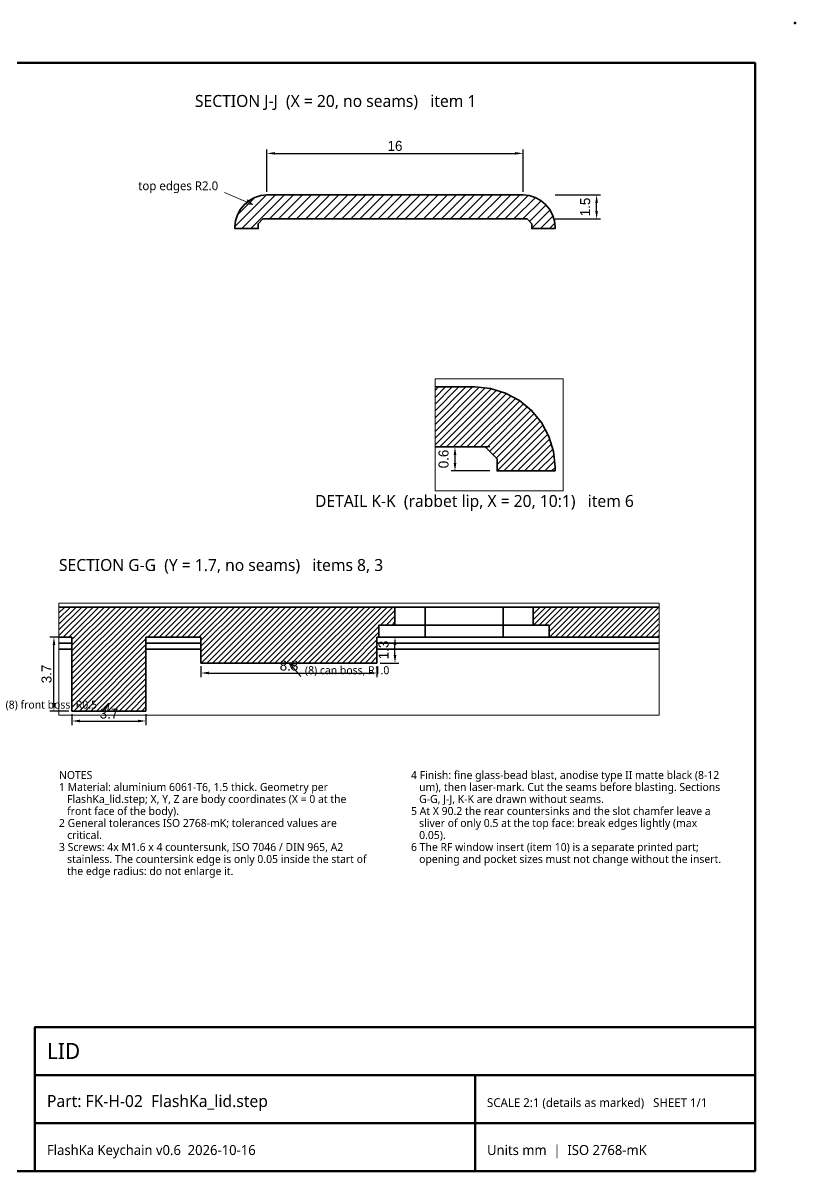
# Model space of a CAD drawing. Header units: millimetres. Extents: x 0 to 420, y 0 to 297.
# Drawn here: x 227 to 420, y 10 to 297 of the extents above; entities that cross this region are included whole.
import ezdxf

# ---------------------------------------------------------------- set-up
doc = ezdxf.new("R2010")
doc.units = ezdxf.units.MM
for name, color, linetype, lineweight in [('BORDER', 7, 'Continuous', 50), ('DIM', 5, 'Continuous', 13), ('HATCH', 8, 'Continuous', 9), ('TEXT', 7, 'Continuous', 18), ('VISIBLE', 7, 'Continuous', 35)]:
    doc.layers.add(name, color=color, linetype=linetype, lineweight=lineweight)
doc.styles.add('OpenSans', font='OpenSans-Regular.ttf')
doc.dimstyles.new('FK10', dxfattribs={"dimtxt": 2.5, "dimasz": 2, "dimexe": 1, "dimexo": 0.8, "dimgap": 0.6, "dimtad": 1, "dimdec": 3, "dimlfac": 0.1, "dimdsep": 46, "dimcen": 2.5, "dimclrd": 5, "dimclre": 5, "dimclrt": 7, "dimazin": 3, "dimtfac": 1, "dimtmove": 0, "dimatfit": 3})
doc.dimstyles.new('FK4', dxfattribs={"dimtxt": 2.5, "dimasz": 2, "dimexe": 1, "dimexo": 0.8, "dimgap": 0.6, "dimtad": 1, "dimdec": 3, "dimlfac": 0.25, "dimdsep": 46, "dimcen": 2.5, "dimclrd": 5, "dimclre": 5, "dimclrt": 7, "dimazin": 3, "dimtfac": 1, "dimtmove": 0, "dimatfit": 3})
doc.dimstyles.new('FK5', dxfattribs={"dimtxt": 2.5, "dimasz": 2, "dimexe": 1, "dimexo": 0.8, "dimgap": 0.6, "dimtad": 1, "dimdec": 3, "dimlfac": 0.2, "dimdsep": 46, "dimcen": 2.5, "dimclrd": 5, "dimclre": 5, "dimclrt": 7, "dimazin": 3, "dimtfac": 1, "dimtmove": 0, "dimatfit": 3})

msp = doc.modelspace()

# ---------------------------------------------------------------- linework, layer by layer
at = {"layer": 'BORDER'}
for p, q in [((230, 34), (410, 34)), ((340, 10), (340, 34)), ((230, 22), (410, 22))]:
    msp.add_line(p, q, dxfattribs=at)
for points in [[(10, 10), (410, 10), (410, 287), (10, 287)], [(230, 10), (410, 10), (410, 46), (230, 46)]]:
    msp.add_lwpolyline(points, close=True, dxfattribs=at)
msp.add_point((420, 297), dxfattribs=at)
at = {"layer": 'DIM'}
for p, q in [((284.4, 251.6), (277.4, 254.6)), ((284.4, 251.6), (283.029, 252.7663)), ((284.4, 251.6), (282.6099, 251.7885)), ((293.5, 137.1), (296.5, 133.6)), ((293.5, 137.1), (294.2152, 135.4482)), ((293.5, 137.1), (295.023, 136.1406)), ((248.5, 127), (247.2552, 125.6998)), ((248.5, 127), (247.5, 125)), ((248.5, 127), (248.2067, 125.224))]:
    msp.add_line(p, q, dxfattribs=at)
at = {"layer": 'HATCH'}
for p, q in [((280.0182, 246.1847), (287.8153, 253.9818)), ((280.5988, 249.0281), (284.9719, 253.4012)), ((281.6962, 245.6), (290.0962, 254)), ((283.959, 245.6), (292.359, 254)), ((288.6217, 248), (294.6217, 254)), ((290.8844, 248), (296.8844, 254)), ((293.1472, 248), (299.1472, 254)), ((295.4099, 248), (301.4099, 254)), ((297.6727, 248), (303.6727, 254)), ((299.9354, 248), (305.9354, 254)), ((302.1982, 248), (308.1982, 254)), ((304.4609, 248), (310.4609, 254)), ((306.7236, 248), (312.7236, 254)), ((308.9864, 248), (314.9864, 254)), ((311.2491, 248), (317.2491, 254)), ((313.5119, 248), (319.5119, 254)), ((315.7746, 248), (321.7746, 254)), ((318.0373, 248), (324.0373, 254)), ((320.3001, 248), (326.3001, 254)), ((322.5628, 248), (328.5628, 254)), ((324.8256, 248), (330.8256, 254)), ((327.0883, 248), (333.0883, 254)), ((329.3511, 248), (335.3511, 254)), ((331.6138, 248), (337.6138, 254)), ((333.8765, 248), (339.8765, 254)), ((336.1393, 248), (342.1393, 254)), ((338.402, 248), (344.402, 254)), ((340.6648, 248), (346.6648, 254)), ((342.9275, 248), (348.9275, 254)), ((345.1902, 248), (351.1902, 254)), ((347.453, 248), (353.3227, 253.8697)), ((349.7157, 248), (355.091, 253.3753)), ((351.9785, 248), (356.5465, 252.5681)), ((353.6206, 247.3794), (357.7656, 251.5244)), ((354.2, 245.696), (358.7551, 250.2512)), ((356.3667, 245.6), (359.4928, 248.7261)), ((358.6294, 245.6), (359.913, 246.8835)), ((330, 196.6102), (339.3898, 206)), ((330, 198.3072), (337.6928, 206)), ((330, 200.0043), (335.9957, 206)), ((330, 201.7013), (334.2987, 206)), ((330, 203.3984), (332.6016, 206)), ((330, 205.0955), (330.9045, 206)), ((330, 194.9131), (340.9894, 205.9025)), ((330, 193.2161), (342.5343, 205.7504)), ((330, 191.519), (344.0513, 205.5703)), ((331.1781, 191), (345.3534, 205.1754)), ((332.8751, 191), (346.6555, 204.7804)), ((334.5722, 191), (347.9118, 204.3396)), ((336.2692, 191), (349.0177, 203.7485)), ((337.9663, 191), (350.1236, 203.1574)), ((339.6633, 191), (351.211, 202.5477)), ((341.3604, 191), (352.1431, 201.7827)), ((342.7787, 190.7213), (353.0752, 201.0178)), ((343.6273, 189.8727), (354.0073, 200.2528)), ((344.4758, 189.0242), (354.7964, 199.3449)), ((345.3243, 188.1757), (355.5614, 198.4128)), ((345.5, 186.6543), (356.3263, 197.4807)), ((345.5427, 185), (356.9863, 196.4436)), ((347.2398, 185), (357.5775, 195.3377)), ((348.9368, 185), (358.1686, 194.2318)), ((350.6339, 185), (358.6661, 193.0322)), ((352.331, 185), (359.0611, 191.7301)), ((354.028, 185), (359.4561, 190.4281)), ((355.7251, 185), (359.7064, 188.9813)), ((357.4221, 185), (359.8585, 187.4364)), ((359.1192, 185), (360, 185.8808)), ((236, 143.8787), (243.1213, 151)), ((236, 145.2929), (241.7071, 151)), ((236, 146.7071), (240.2929, 151)), ((236, 148.1213), (238.8787, 151)), ((236, 149.5355), (237.4645, 151)), ((236, 150.9497), (236.0503, 151)), ((237.0355, 143.5), (244.5355, 151)), ((238.4497, 143.5), (245.9497, 151)), ((239.25, 125.9155), (264.3345, 151)), ((239.25, 127.3297), (262.9203, 151)), ((239.25, 128.7439), (261.5061, 151)), ((239.25, 130.1581), (260.0919, 151)), ((239.25, 131.5723), (258.6777, 151)), ((239.25, 132.9865), (257.2635, 151)), ((239.25, 134.4008), (255.8492, 151)), ((239.25, 135.815), (254.435, 151)), ((239.25, 137.2292), (253.0208, 151)), ((239.25, 138.6434), (251.6066, 151)), ((239.25, 140.0576), (250.1924, 151)), ((239.25, 141.4718), (248.7782, 151)), ((239.25, 142.886), (247.364, 151)), ((258.2487, 143.5), (265.7487, 151)), ((259.663, 143.5), (267.163, 151)), ((261.0772, 143.5), (268.5772, 151)), ((262.4914, 143.5), (269.9914, 151)), ((263.9056, 143.5), (271.4056, 151)), ((265.3198, 143.5), (272.8198, 151)), ((266.734, 143.5), (274.234, 151)), ((268.1482, 143.5), (275.6482, 151)), ((269.5624, 143.5), (277.0624, 151)), ((270.9767, 143.5), (278.4767, 151)), ((271.5, 138.3665), (284.1335, 151)), ((271.5, 139.7807), (282.7193, 151)), ((271.5, 141.1949), (281.3051, 151)), ((271.5, 142.6091), (279.8909, 151)), ((271.5477, 137), (285.5477, 151)), ((272.9619, 137), (286.9619, 151)), ((274.3762, 137), (288.3762, 151)), ((275.7904, 137), (289.7904, 151)), ((277.2046, 137), (291.2046, 151)), ((278.6188, 137), (292.6188, 151)), ((280.033, 137), (294.033, 151)), ((281.4472, 137), (295.4472, 151)), ((282.8614, 137), (296.8614, 151)), ((284.2756, 137), (298.2756, 151)), ((285.6899, 137), (299.6899, 151)), ((287.1041, 137), (301.1041, 151)), ((288.5183, 137), (302.5183, 151)), ((289.9325, 137), (303.9325, 151)), ((291.3467, 137), (305.3467, 151)), ((292.7609, 137), (306.7609, 151)), ((294.1751, 137), (308.1751, 151)), ((295.5894, 137), (309.5894, 151)), ((297.0036, 137), (311.0036, 151)), ((298.4178, 137), (312.4178, 151)), ((299.832, 137), (313.832, 151)), ((301.2462, 137), (315.2462, 151)), ((302.6604, 137), (316.6604, 151)), ((304.0746, 137), (318.0746, 151)), ((305.4889, 137), (319.4889, 151)), ((316.4031, 146.5), (320, 150.0969)), ((354.5, 147.8274), (357.6726, 151)), ((354.5, 149.2416), (356.2584, 151)), ((354.5, 150.6558), (354.8442, 151)), ((354.5868, 146.5), (359.0868, 151)), ((356.001, 146.5), (360.501, 151)), ((357.4153, 146.5), (361.9153, 151)), ((358.5, 144.7563), (364.7437, 151)), ((358.5, 146.1705), (363.3295, 151)), ((358.6579, 143.5), (366.1579, 151)), ((360.0721, 143.5), (367.5721, 151)), ((361.4863, 143.5), (368.9863, 151)), ((362.9005, 143.5), (370.4005, 151)), ((364.3148, 143.5), (371.8148, 151)), ((365.729, 143.5), (373.229, 151)), ((367.1432, 143.5), (374.6432, 151)), ((368.5574, 143.5), (376.0574, 151)), ((369.9716, 143.5), (377.4716, 151)), ((371.3858, 143.5), (378.8858, 151)), ((372.8, 143.5), (380.3, 151)), ((374.2142, 143.5), (381.7142, 151)), ((375.6285, 143.5), (383.1285, 151)), ((377.0427, 143.5), (384.5427, 151)), ((378.4569, 143.5), (385.9569, 151)), ((379.8711, 143.5), (386, 149.6289)), ((317.8173, 146.5), (320, 148.6827)), ((319.2315, 146.5), (320, 147.2685)), ((381.2853, 143.5), (386, 148.2147)), ((382.6995, 143.5), (386, 146.8005)), ((306.9031, 137), (316, 146.0969)), ((308.3173, 137), (316, 144.6827)), ((384.1137, 143.5), (386, 145.3863)), ((385.528, 143.5), (386, 143.972)), ((239.7487, 125), (257.75, 143.0013)), ((241.163, 125), (257.75, 141.587)), ((309.7315, 137), (315.5, 142.7685)), ((311.1457, 137), (315.5, 141.3543)), ((242.5772, 125), (257.75, 140.1728)), ((243.9914, 125), (257.75, 138.7586)), ((312.5599, 137), (315.5, 139.9401)), ((313.9741, 137), (315.5, 138.5259)), ((245.4056, 125), (257.75, 137.3444)), ((246.8198, 125), (257.75, 135.9302)), ((315.3883, 137), (315.5, 137.1117)), ((248.234, 125), (257.75, 134.516)), ((249.6482, 125), (257.75, 133.1018)), ((251.0624, 125), (257.75, 131.6876)), ((252.4767, 125), (257.75, 130.2733)), ((253.8909, 125), (257.75, 128.8591)), ((255.3051, 125), (257.75, 127.4449)), ((256.7193, 125), (257.75, 126.0307))]:
    msp.add_line(p, q, dxfattribs=at)
for points in [[(330, 180), (362, 180), (362, 208), (330, 208)], [(236, 124), (386, 124), (386, 152), (236, 152)]]:
    msp.add_lwpolyline(points, close=True, dxfattribs=at)
at = {"layer": 'VISIBLE'}
for points in [[(288, 254), (286.4393, 253.8463), (284.9385, 253.391), (283.5554, 252.6518), (282.3431, 251.6569), (281.3482, 250.4446), (280.609, 249.0615), (280.1537, 247.5607), (280, 246), (280, 245.6), (285.8, 245.6), (285.8, 246.8), (287, 248), (353, 248), (354.2, 246.8), (354.2, 245.6), (360, 245.6), (360, 246), (359.8463, 247.5607), (359.391, 249.0615), (358.6518, 250.4446), (357.6569, 251.6569), (356.4446, 252.6518), (355.0615, 253.391), (353.5607, 253.8463), (352, 254), (288, 254), (288, 254)], [(330, 191), (342.5, 191), (345.5, 188), (345.5, 185), (360, 185), (360, 186), (359.6157, 189.9018), (358.4776, 193.6537), (356.6294, 197.1114), (354.1421, 200.1421), (351.1114, 202.6294), (347.6537, 204.4776), (343.9018, 205.6157), (340, 206), (330, 206)], [(236, 151), (320, 151)], [(327.5, 151), (326.6603, 151), (325.8311, 151), (325.0229, 151), (324.2459, 151), (323.5098, 151), (322.8238, 151), (322.1967, 151), (321.6363, 151), (321.1496, 151), (320.7427, 151), (320.4209, 151), (320.188, 151), (320.0472, 151), (320, 151)], [(320, 146.5), (320, 151)], [(327.5, 151), (347, 151)], [(327.5, 146.5), (327.5, 151)], [(354.5, 151), (354.4528, 151), (354.312, 151), (354.0791, 151), (353.7573, 151), (353.3504, 151), (352.8637, 151), (352.3033, 151), (351.6762, 151), (350.9902, 151), (350.2541, 151), (349.4771, 151), (348.6689, 151), (347.8397, 151), (347, 151)], [(347, 146.5), (347, 151)], [(354.5, 151), (386, 151)], [(354.5, 146.5), (354.5, 151)], [(316, 143.5), (316, 146.5)], [(320, 146.5), (316, 146.5)], [(327.5, 146.5), (326.6603, 146.5), (325.8311, 146.5), (325.0229, 146.5), (324.2459, 146.5), (323.5098, 146.5), (322.8238, 146.5), (322.1967, 146.5), (321.6363, 146.5), (321.1496, 146.5), (320.7427, 146.5), (320.4209, 146.5), (320.188, 146.5), (320.0472, 146.5), (320, 146.5)], [(327.5, 146.5), (347, 146.5)], [(327.5, 143.5), (327.5, 146.5)], [(354.5, 146.5), (354.4528, 146.5), (354.312, 146.5), (354.0791, 146.5), (353.7573, 146.5), (353.3504, 146.5), (352.8637, 146.5), (352.3033, 146.5), (351.6762, 146.5), (350.9902, 146.5), (350.2541, 146.5), (349.4771, 146.5), (348.6689, 146.5), (347.8397, 146.5), (347, 146.5)], [(347, 143.5), (347, 146.5)], [(358.5, 146.5), (354.5, 146.5)], [(358.5, 143.5), (358.5, 146.5)], [(236, 143.5), (239.25, 143.5)], [(239.25, 143.5), (236, 143.5)], [(239.25, 125), (239.25, 143.5)], [(257.75, 143.5), (271.5, 143.5)], [(271.5, 143.5), (257.75, 143.5)], [(257.75, 125), (257.75, 143.5)], [(271.5, 137), (271.5, 143.5)], [(316, 143.5), (315.5, 143.5)], [(315.5, 137), (315.5, 143.5)], [(327.5, 143.5), (326.2124, 143.5), (324.941, 143.5), (323.7018, 143.5), (322.5103, 143.5), (321.3816, 143.5), (320.3299, 143.5), (319.3683, 143.5), (318.5089, 143.5), (317.7627, 143.5), (317.1389, 143.5), (316.6453, 143.5), (316.2883, 143.5), (316.0723, 143.5), (316, 143.5)], [(347, 143.5), (327.5, 143.5)], [(358.5, 143.5), (358.4277, 143.5), (358.2117, 143.5), (357.8547, 143.5), (357.3611, 143.5), (356.7373, 143.5), (355.9911, 143.5), (355.1317, 143.5), (354.1701, 143.5), (353.1184, 143.5), (351.9897, 143.5), (350.7982, 143.5), (349.559, 143.5), (348.2876, 143.5), (347, 143.5)], [(386, 143.5), (358.5, 143.5)], [(236, 142), (239.25, 142)], [(257.75, 142), (271.5, 142)], [(315.5, 142), (386, 142)], [(236, 140.5), (239.25, 140.5)], [(257.75, 140.5), (271.5, 140.5)], [(315.5, 140.5), (386, 140.5)], [(315.5, 137), (271.5, 137)], [(257.75, 125), (239.25, 125)]]:
    msp.add_lwpolyline(points, dxfattribs=at)

# ---------------------------------------------------------------- texts
at = {"layer": 'TEXT', "style": 'OpenSans'}
for s, height, p in [('SECTION J-J  (X = 20, no seams)   item 1', 3, (270, 276)), ('top edges R2.0', 2.2, (255.8205, 255.2)), ('DETAIL K-K  (rabbet lip, X = 20, 10:1)   item 6', 3, (300, 176)), ('SECTION G-G  (Y = 1.7, no seams)   items 8, 3', 3, (236, 160)), ('(8) can boss, R1.0', 2, (297.5, 134.2)), ('(8) front boss, R0.5', 2, (222.6581, 125.6)), ('NOTES', 2, (236, 108)), ('4 Finish: fine glass-bead blast, anodise type II matte black (8-12', 2, (324, 108)), ('1 Material: aluminium 6061-T6, 1.5 thick. Geometry per', 2, (236, 105)), ('   um), then laser-mark. Cut the seams before blasting. Sections', 2, (324, 105)), ('   FlashKa_lid.step; X, Y, Z are body coordinates (X = 0 at the', 2, (236, 102)), ('   G-G, J-J, K-K are drawn without seams.', 2, (324, 102)), ('   front face of the body).', 2, (236, 99)), ('5 At X 90.2 the rear countersinks and the slot chamfer leave a', 2, (324, 99)), ('2 General tolerances ISO 2768-mK; toleranced values are', 2, (236, 96)), ('   sliver of only 0.5 at the top face: break edges lightly (max', 2, (324, 96)), ('   critical.', 2, (236, 93)), ('   0.05).', 2, (324, 93)), ('3 Screws: 4x M1.6 x 4 countersunk, ISO 7046 / DIN 965, A2', 2, (236, 90)), ('6 The RF window insert (item 10) is a separate printed part;', 2, (324, 90)), ('   stainless. The countersink edge is only 0.05 inside the start of', 2, (236, 87)), ('   opening and pocket sizes must not change without the insert.', 2, (324, 87)), ('   the edge radius: do not enlarge it.', 2, (236, 84)), ('LID', 4, (233, 38)), ('Part: FK-H-02  FlashKa_lid.step', 3, (233, 26)), ('SCALE 2:1 (details as marked)   SHEET 1/1', 2.2, (343, 26)), ('FlashKa Keychain v0.6  2026-10-16', 2.5, (233, 14)), ('Units mm  |  ISO 2768-mK', 2.5, (343, 14))]:
    msp.add_text(s, height=height, dxfattribs=at).set_placement(p)

# ---------------------------------------------------------------- dimensions: what is measured, and where the dimension line sits
at = {"layer": 'DIM'}
for base, p1, p2, dimstyle in [((288, 264.4), (288, 254), (352, 254), 'FK4'), ((271.5, 134.5), (271.5, 137), (315.5, 137), 'FK5'), ((239.25, 122.5), (239.25, 125), (257.75, 125), 'FK5')]:
    msp.add_linear_dim(base=base, p1=p1, p2=p2, dimstyle=dimstyle, dxfattribs=at).render()
for base, p1, p2, dimstyle in [((370.4, 248), (359.2, 248), (359.2, 254), 'FK4'), ((335, 185), (344.5, 185), (344.5, 191), 'FK10'), ((234.75, 125), (239.25, 125), (239.25, 143.5), 'FK5'), ((320, 137), (315.5, 137), (315.5, 143.5), 'FK5')]:
    msp.add_linear_dim(base=base, p1=p1, p2=p2, angle=90, dimstyle=dimstyle, dxfattribs=at).render()

doc.saveas('drawing.dxf')
